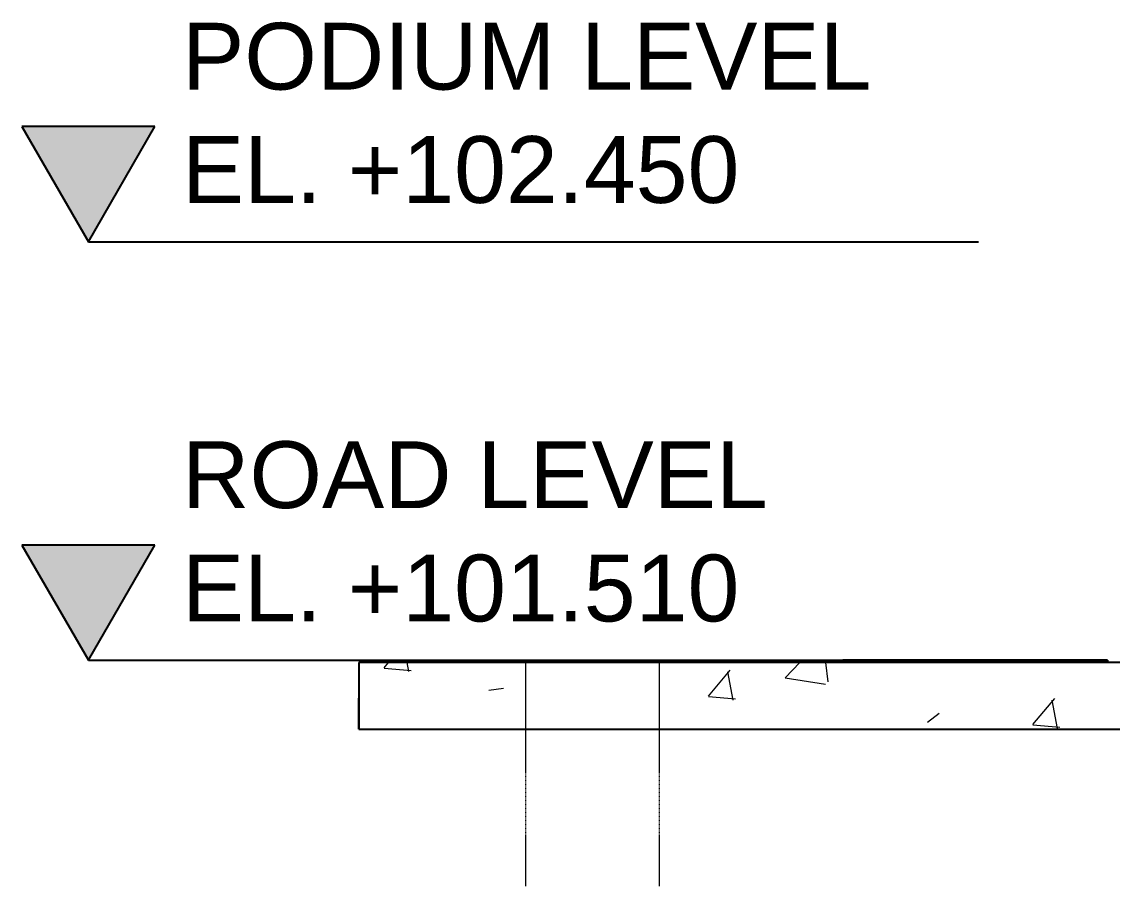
# Model space of a CAD drawing. Header units: millimetres. Extents: x 3774 to 718460, y -768339 to 192544.
# Drawn here: x 501882 to 504331, y -732864 to -730923 of the extents above; entities that cross this region are included whole.
import ezdxf
from ezdxf.xclip import XClip

# ---------------------------------------------------------------- set-up
doc = ezdxf.new("R2010")
doc.units = ezdxf.units.MM
doc.header["$XCLIPFRAME"] = 0
doc.linetypes.add('DPA_Hidden 50', pattern=[3, 2, -1])
for name, color, linetype in [('000 - 0_HIDE_OBJ_FRAMING_DEF_SUB_1', 7, 'Continuous'), ('000 - 0_SYM_DWG_GRIDLINE_MAIN_COLOR_251', 7, 'Continuous'), ('000 - 0_SYM_DWG_LEVEL_MAIN_COLOR_2', 7, 'Continuous'), ('000 - 0_SYM_DWG_LEVEL_TEXT', 7, 'Continuous')]:
    doc.layers.add(name, color=color, linetype=linetype)
doc.styles.add('Arial_1', font='arial.ttf', dxfattribs={"height": 125})

# ---------------------------------------------------------------- blocks, each defined once
blk = doc.blocks.new('*U6349')
at = {"layer": '000 - 0_SYM_DWG_LEVEL_MAIN_COLOR_2'}
blk.add_hatch(color=7, dxfattribs=at).paths.add_polyline_path([(-187.011, 5.177), (-190, 0), (-192.989, 5.177)])
at = {"layer": '000 - 0_SYM_DWG_GRIDLINE_MAIN_COLOR_251', "color": 7}
blk.add_lwpolyline([(-190, 0), (-159, 0), (-154.5, 0), (-150, 0)], dxfattribs=at)
at = {"layer": '000 - 0_SYM_DWG_LEVEL_MAIN_COLOR_2', "color": 7, "lineweight": 25}
for p, q in [((-187.011, 5.177), (-192.989, 5.177)), ((-192.989, 5.177), (-190, 0)), ((-190, 0), (-187.011, 5.177))]:
    blk.add_line(p, q, dxfattribs=at)
at = {"layer": '000 - 0_SYM_DWG_LEVEL_TEXT', "color": 7, "style": 'Arial_1'}
for tag, p in [('LV_NAME_1', (-185.775, 11.925)), ('LV_NAME_2', (-185.787, 6.835)), ('LV_NAME_3', (-185.798, 1.744))]:
    blk.add_attdef(tag, p, '', height=3, dxfattribs=at)
blk = doc.blocks.new('*U6348')
at = {"layer": '000 - 0_SYM_DWG_LEVEL_MAIN_COLOR_2'}
blk.add_hatch(color=7, dxfattribs=at).paths.add_polyline_path([(-187.011, 5.177), (-190, 0), (-192.989, 5.177)])
at = {"layer": '000 - 0_SYM_DWG_GRIDLINE_MAIN_COLOR_251', "color": 7}
blk.add_lwpolyline([(-190, 0), (-159, 0), (-154.5, 0), (-150, 0)], dxfattribs=at)
at = {"layer": '000 - 0_SYM_DWG_LEVEL_MAIN_COLOR_2', "color": 7, "lineweight": 25}
for p, q in [((-187.011, 5.177), (-192.989, 5.177)), ((-192.989, 5.177), (-190, 0)), ((-190, 0), (-187.011, 5.177))]:
    blk.add_line(p, q, dxfattribs=at)
at = {"layer": '000 - 0_SYM_DWG_LEVEL_TEXT', "color": 7, "style": 'Arial_1'}
for tag, p in [('LV_NAME_1', (-185.775, 11.925)), ('LV_NAME_2', (-185.787, 6.835)), ('LV_NAME_3', (-185.798, 1.744))]:
    blk.add_attdef(tag, p, '', height=3, dxfattribs=at)
blk = doc.blocks.new('W-1-PP19-SE-ENT3_20260407-142914_PP19_ENT3_ELE4_DIMS_2')
at = {"color": 7, "xscale": 50, "yscale": 50, "zscale": 50}
for name, p, values in [('*U6349', (0, 102450), {'LV_NAME_2': 'PODIUM LEVEL', 'LV_NAME_3': 'EL. +102.450'}), ('*U6348', (0, 101510), {'LV_NAME_2': 'ROAD LEVEL', 'LV_NAME_3': 'EL. +101.510'})]:
    blk.add_blockref(name, p, dxfattribs=at).add_auto_attribs(values)
blk = doc.blocks.new('DPA_Drainage Gutter_Landscape_Type A - DPA_Drainage Gutter_Landscape_Type A-17304739-2350-01 ENTRANCE 3 ELEVATION 4')
at = {"layer": '000 - 0_HIDE_OBJ_FRAMING_DEF_SUB_1', "color": 7}
for p, q in [((-20265, 101305), (-20860, 101305)), ((-20860, 101305), (-20265, 101305)), ((-20860, 101300.4), (-20860, 101305)), ((-20860, 101300.4), (-20860, 101305)), ((-20852.6, 101305), (-20846.5, 101305)), ((-20846.5, 101305), (-20852.6, 101305)), ((-20852.6, 101305), (-20846.5, 101305)), ((-20846.5, 101305), (-20852.6, 101305)), ((-20852.6, 101305), (-20272, 101305)), ((-20272, 101305), (-20852.6, 101305)), ((-20852.6, 101305), (-20272, 101305)), ((-20272, 101305), (-20852.6, 101305)), ((-20839, 101305), (-20826, 101305)), ((-20826, 101305), (-20839, 101305)), ((-20839, 101305), (-20826, 101305)), ((-20826, 101305), (-20839, 101305)), ((-20819, 101305), (-20806.8, 101305)), ((-20806.8, 101305), (-20819, 101305)), ((-20819, 101305), (-20806.8, 101305)), ((-20806.8, 101305), (-20819, 101305)), ((-20799, 101305), (-20786, 101305)), ((-20786, 101305), (-20799, 101305)), ((-20799, 101305), (-20786, 101305)), ((-20786, 101305), (-20799, 101305)), ((-20779, 101305), (-20767.1, 101305)), ((-20767.1, 101305), (-20779, 101305)), ((-20779, 101305), (-20767.1, 101305)), ((-20767.1, 101305), (-20779, 101305)), ((-20758, 101305), (-20746, 101305)), ((-20746, 101305), (-20758, 101305)), ((-20758, 101305), (-20746, 101305)), ((-20746, 101305), (-20758, 101305)), ((-20739, 101305), (-20726, 101305)), ((-20726, 101305), (-20739, 101305)), ((-20739, 101305), (-20726, 101305)), ((-20726, 101305), (-20739, 101305)), ((-20718.3, 101305), (-20706.1, 101305)), ((-20706.1, 101305), (-20718.3, 101305)), ((-20718.3, 101305), (-20706.1, 101305)), ((-20706.1, 101305), (-20718.3, 101305)), ((-20699, 101305), (-20686, 101305)), ((-20686, 101305), (-20699, 101305)), ((-20699, 101305), (-20686, 101305)), ((-20686, 101305), (-20699, 101305)), ((-20678.6, 101305), (-20666.4, 101305)), ((-20666.4, 101305), (-20678.6, 101305)), ((-20678.6, 101305), (-20666.4, 101305)), ((-20666.4, 101305), (-20678.6, 101305)), ((-20659, 101305), (-20646, 101305)), ((-20646, 101305), (-20659, 101305)), ((-20659, 101305), (-20646, 101305)), ((-20646, 101305), (-20659, 101305)), ((-20639, 101305), (-20626.8, 101305)), ((-20626.8, 101305), (-20639, 101305)), ((-20639, 101305), (-20626.8, 101305)), ((-20626.8, 101305), (-20639, 101305)), ((-20619, 101305), (-20606, 101305)), ((-20606, 101305), (-20619, 101305)), ((-20619, 101305), (-20606, 101305)), ((-20606, 101305), (-20619, 101305)), ((-20599, 101305), (-20587.1, 101305)), ((-20587.1, 101305), (-20599, 101305)), ((-20599, 101305), (-20587.1, 101305)), ((-20587.1, 101305), (-20599, 101305)), ((-20577.9, 101305), (-20566, 101305)), ((-20566, 101305), (-20577.9, 101305)), ((-20577.9, 101305), (-20566, 101305)), ((-20566, 101305), (-20577.9, 101305)), ((-20559, 101305), (-20546, 101305)), ((-20546, 101305), (-20559, 101305)), ((-20559, 101305), (-20546, 101305)), ((-20546, 101305), (-20559, 101305)), ((-20539, 101305), (-20526, 101305)), ((-20526, 101305), (-20539, 101305)), ((-20539, 101305), (-20526, 101305)), ((-20526, 101305), (-20539, 101305)), ((-20519, 101305), (-20506, 101305)), ((-20506, 101305), (-20519, 101305)), ((-20519, 101305), (-20506, 101305)), ((-20506, 101305), (-20519, 101305)), ((-20499, 101305), (-20486, 101305)), ((-20486, 101305), (-20499, 101305)), ((-20499, 101305), (-20486, 101305)), ((-20486, 101305), (-20499, 101305)), ((-20479, 101305), (-20466, 101305)), ((-20466, 101305), (-20479, 101305)), ((-20479, 101305), (-20466, 101305)), ((-20466, 101305), (-20479, 101305)), ((-20459, 101305), (-20446, 101305)), ((-20446, 101305), (-20459, 101305)), ((-20459, 101305), (-20446, 101305)), ((-20446, 101305), (-20459, 101305)), ((-20439, 101305), (-20426, 101305)), ((-20426, 101305), (-20439, 101305)), ((-20439, 101305), (-20426, 101305)), ((-20426, 101305), (-20439, 101305)), ((-20419, 101305), (-20406, 101305)), ((-20406, 101305), (-20419, 101305)), ((-20419, 101305), (-20406, 101305)), ((-20406, 101305), (-20419, 101305)), ((-20399, 101305), (-20386, 101305)), ((-20386, 101305), (-20399, 101305)), ((-20399, 101305), (-20386, 101305)), ((-20386, 101305), (-20399, 101305)), ((-20379, 101305), (-20366, 101305)), ((-20366, 101305), (-20379, 101305)), ((-20379, 101305), (-20366, 101305)), ((-20366, 101305), (-20379, 101305)), ((-20359, 101305), (-20346, 101305)), ((-20346, 101305), (-20359, 101305)), ((-20359, 101305), (-20346, 101305)), ((-20346, 101305), (-20359, 101305)), ((-20339, 101305), (-20326, 101305)), ((-20326, 101305), (-20339, 101305)), ((-20339, 101305), (-20326, 101305)), ((-20326, 101305), (-20339, 101305)), ((-20319, 101305), (-20306, 101305)), ((-20306, 101305), (-20319, 101305)), ((-20319, 101305), (-20306, 101305)), ((-20306, 101305), (-20319, 101305)), ((-20299, 101305), (-20286, 101305)), ((-20286, 101305), (-20299, 101305)), ((-20299, 101305), (-20286, 101305)), ((-20286, 101305), (-20299, 101305)), ((-20279, 101305), (-20272, 101305)), ((-20272, 101305), (-20279, 101305)), ((-20279, 101305), (-20272, 101305)), ((-20272, 101305), (-20279, 101305)), ((-20265, 101305), (-20265, 101300)), ((-20265, 101300), (-20265, 101305))]:
    blk.add_line(p, q, dxfattribs=at)
blk = doc.blocks.new('A$C7d5df670')
at = {"layer": '000 - 0_HIDE_OBJ_FRAMING_DEF_SUB_1', "lineweight": 9}
h = blk.add_hatch(dxfattribs=at)
h.set_pattern_fill('FP_38', style=0, pattern_type=2)
h.set_pattern_definition([(50, (17015.24, -101150), (728.7365, -63.7558), [76.2, -838.2]), (355, (17015.24, -101150), (-140.9716, 764.2276), [60.96, -670.56]), (100.451, (17076, -101155.3), (587.77, 700.4668), [64.76, -712.36]), (46.184, (17015.2, -100946.8), (1084.316, -168.171), [114.3, -1257.3]), (96.636, (17105.6, -100960.8), (949.61, 989.71), [97.14, -1068.54]), (351.184, (17015.2, -100946.8), (949.62, 989.701), [91.44, -1005.84]), (21, (17116.84, -100997.6), (606.458, -409.0606), [76.2, -838.2]), (326, (17116.84, -100997.6), (247.2083, 736.753), [60.96, -670.56]), (71.451, (17167.4, -101031.7), (853.6683, 327.6855), [64.76, -712.36]), (37.5, (17015.24, -101150), (12.3547, 338.2201), [33.528, -628.904, 33.528, -647.192, -673.1]), (37.5, (17015.24, -101150), (12.3547, 338.2201), [-1343.152, 33.528, -639.572]), (7.5, (17015.24, -101150), (267.2789, 400.7221), [33.528, -354.584, 33.528, -613.664, -256.54]), (7.5, (17015.24, -101150), (267.2789, 400.7221), [-1035.304, 33.528, -223.012]), (327.5, (16788.68, -101150), (542.3633, -22.91534), [33.528, -220.472, 33.528, -758.952, -1051.56]), (327.5, (16788.68, -101150), (542.3633, -22.91534), [-1046.48, 33.528, -1018.032]), (317.5, (16687.08, -101150), (592.517, 101.707), [33.528, -296.672, 33.528, -492.76, -746.76]), (317.5, (16687.08, -101150), (592.517, 101.707), [-856.488, 33.528, -713.232])])
h.paths.add_polyline_path([(389.7, 0), (9116.5, 0), (9116.5, 150), (-3634.1, 150), (-3634.1, 0), (292.1, 0)])
at = {"layer": '000 - 0_HIDE_OBJ_FRAMING_DEF_SUB_1', "color": 7, "lineweight": 25}
for p, q in [((9116.5, 150), (-3634.1, 150)), ((-3634.1, 150), (-3634.1, 0)), ((-3634.1, 0), (-3634.1, 70)), ((-3634.1, 0), (9116.5, 0))]:
    blk.add_line(p, q, dxfattribs=at)
at = {"layer": '000 - 0_HIDE_OBJ_FRAMING_DEF_SUB_1', "color": 7, "linetype": 'DPA_Hidden 50', "lineweight": 9}
for p, q in [((-3259.7, 150), (-3259.7, -352.5)), ((-2959.7, 150), (-2959.7, -352.5))]:
    blk.add_line(p, q, dxfattribs=at)
at = {"layer": '000 - 0_HIDE_OBJ_FRAMING_DEF_SUB_1', "color": 7}
blk.add_blockref('DPA_Drainage Gutter_Landscape_Type A - DPA_Drainage Gutter_Landscape_Type A-17304739-2350-01 ENTRANCE 3 ELEVATION 4', (18313, -101150), dxfattribs=at)

msp = doc.modelspace()

# ---------------------------------------------------------------- block references
at = {"color": 7}
ref = msp.add_blockref('W-1-PP19-SE-ENT3_20260407-142914_PP19_ENT3_ELE4_DIMS_2', (511531.288, -833866.64), dxfattribs=at)
XClip(ref).set_block_clipping_path([(-11304.0968506876, 98755.1221213046), (6699.1176849194, 115887.2401709807)])
msp.add_blockref('A$C7d5df670', (506273.101, -732511.64), dxfattribs=at)

doc.saveas('drawing.dxf')
